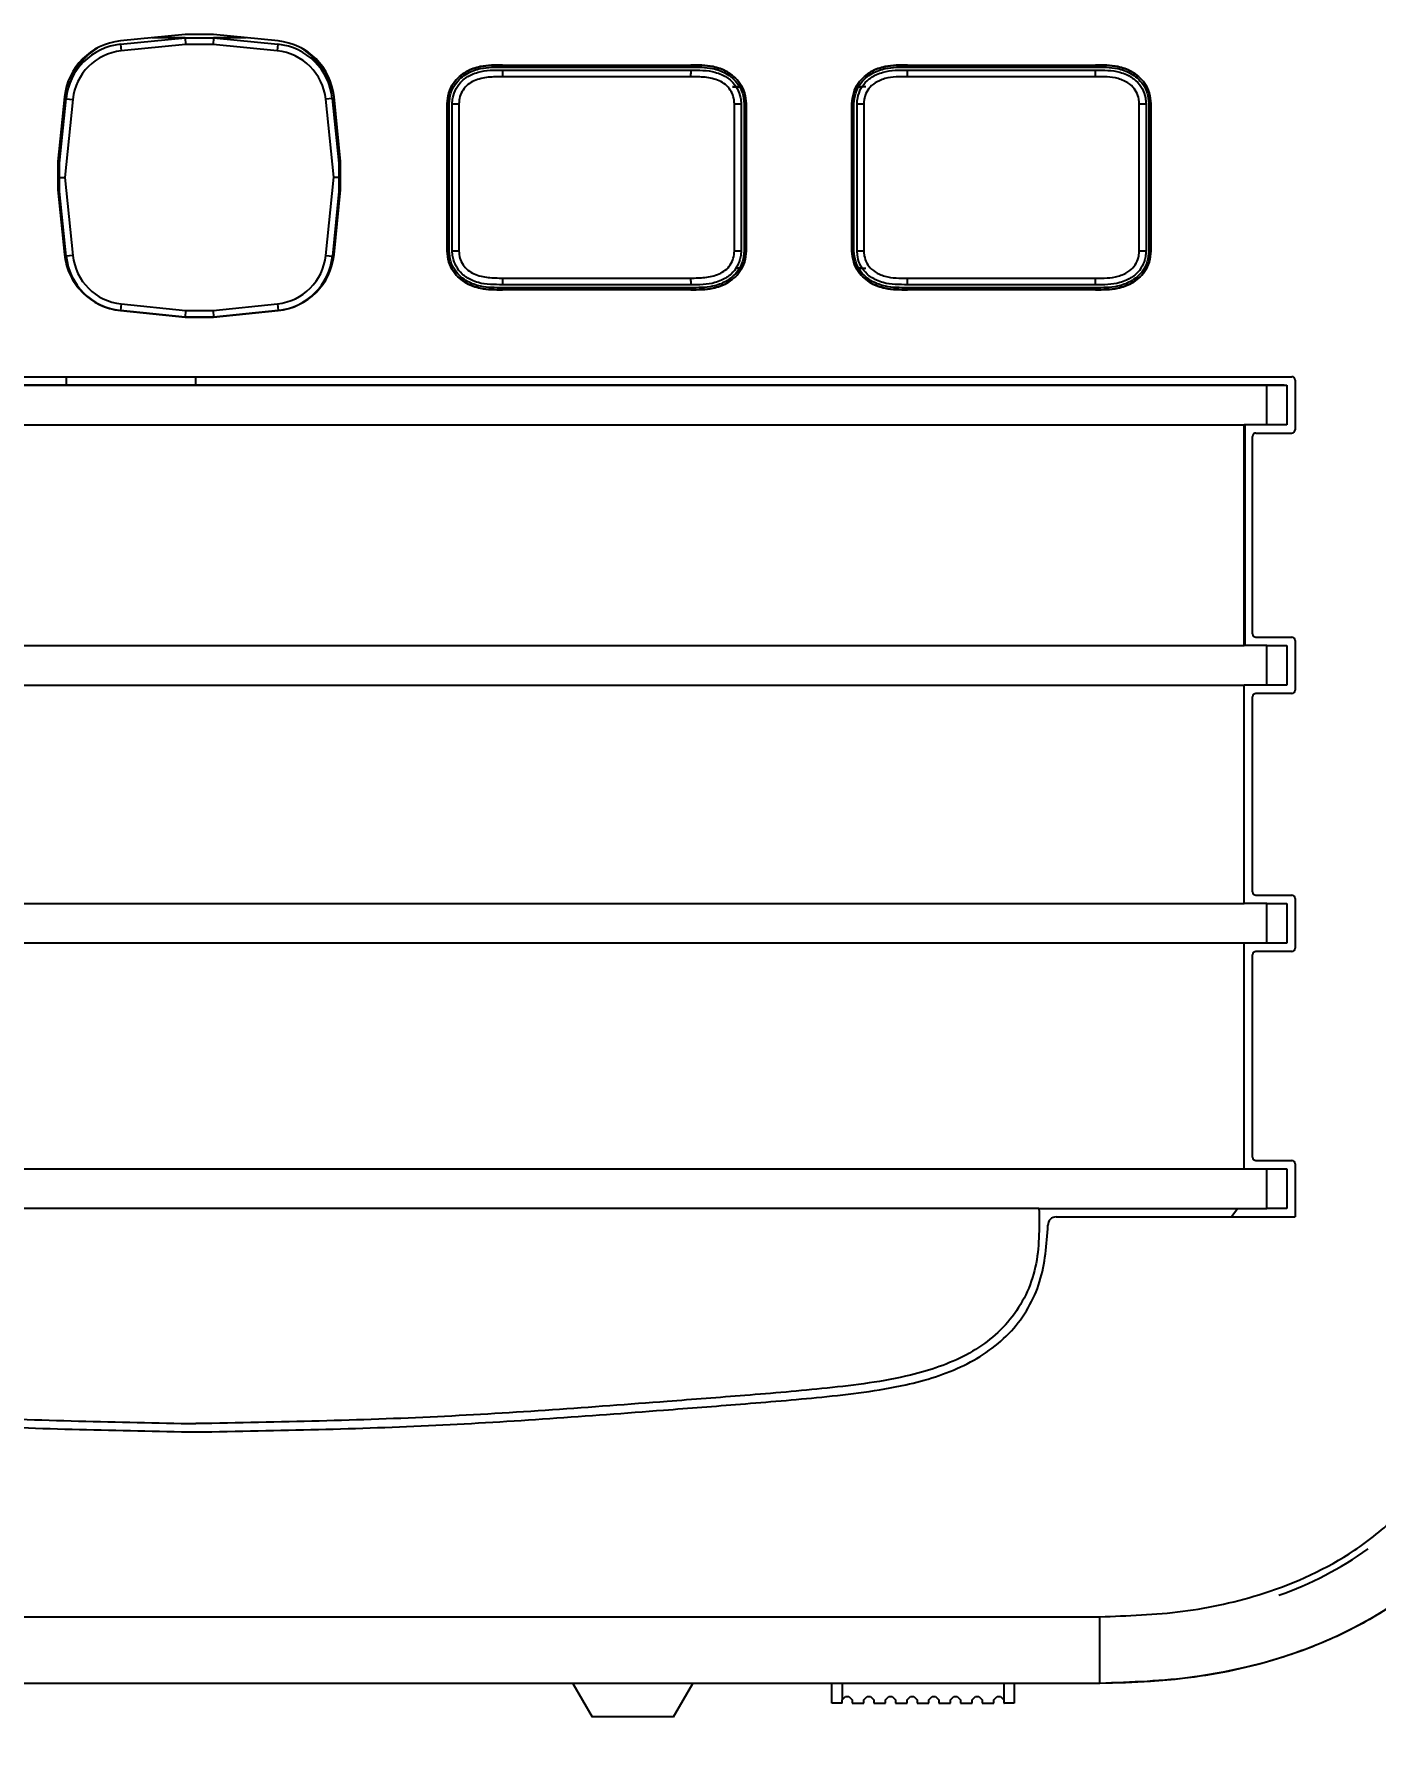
# Model space of a CAD drawing. Header units: millimetres. Extents: x 249 to 419, y 1050 to 1275.
# Drawn here: x 338.7 to 378.9, y 1099.3 to 1150.8 of the extents above; entities that cross this region are included whole.
import ezdxf

# ---------------------------------------------------------------- set-up
doc = ezdxf.new("R2010")
doc.units = ezdxf.units.MM
doc.header["$PDSIZE"] = -1
doc.dimstyles.new('ISO-25', dxfattribs={"dimtxt": 2.5, "dimasz": 2.5, "dimexe": 1.25, "dimexo": 0.625, "dimtad": 1, "dimtxsty": 'Standard', "dimcen": 2.5, "dimadec": 0, "dimazin": 0, "dimtfac": 1, "dimtmove": 0, "dimatfit": 3, "dimfxl": 1, "dimarcsym": 0})

# ---------------------------------------------------------------- blocks, each defined once
blk = doc.blocks.new('*D6')
at = {"color": 0, "lineweight": -2}
for p, q in [((302.63, 1119.762), (302.63, 1050.39)), ((384.605, 1119.762), (384.605, 1050.39)), ((306.71, 1052.39), (380.525, 1052.39))]:
    blk.add_line(p, q, dxfattribs=at)
at = {"color": 0}
for points in [[(306.71, 1053.07), (306.71, 1051.71), (302.63, 1052.39)], [(380.525, 1051.71), (380.525, 1053.07), (384.605, 1052.39)]]:
    blk.add_solid(points, dxfattribs=at)
at = {"layer": 'Defpoints', "color": 0}
for p in [(302.63, 1119.762), (384.605, 1119.762), (384.605, 1052.39)]:
    blk.add_point(p, dxfattribs=at)
at = {"color": 0, "insert": (343.618, 1055.956), "char_height": 3.5, "attachment_point": 5}
blk.add_mtext('81,97', dxfattribs=at)

msp = doc.modelspace()

# ---------------------------------------------------------------- linework, layer by layer
at = {"color": 7, "linetype": 'Continuous'}
for p, q in [((343.19, 1150.806), (341.251, 1150.608)), ((344.045, 1150.806), (343.19, 1150.806)), ((345.983, 1150.608), (344.045, 1150.806)), ((339.578, 1148.934), (339.38, 1146.996)), ((347.856, 1146.996), (347.657, 1148.934)), ((339.38, 1146.996), (339.379, 1146.141)), ((347.855, 1146.141), (347.856, 1146.996)), ((339.379, 1146.141), (339.578, 1144.202)), ((347.657, 1144.202), (347.855, 1146.141)), ((341.251, 1142.528), (343.19, 1142.331)), ((344.045, 1142.33), (345.984, 1142.528)), ((343.19, 1142.331), (344.045, 1142.33)), ((376.147, 1140.293), (311.088, 1140.293)), ((370.618, 1101.366), (316.618, 1101.366))]:
    msp.add_line(p, q, dxfattribs=at)
at = {"color": 7, "linetype": 'Continuous', "lineweight": 25}
for p, q in [((343.19, 1150.806), (341.251, 1150.608)), ((341.254, 1150.507), (343.19, 1150.706)), ((343.19, 1150.706), (342.209, 1150.706)), ((344.045, 1150.806), (343.19, 1150.806)), ((343.19, 1150.706), (343.2, 1150.506)), ((343.19, 1150.706), (344.04, 1150.706)), ((344.04, 1150.706), (344.03, 1150.506)), ((344.04, 1150.706), (345.976, 1150.51)), ((345.023, 1150.706), (344.04, 1150.706)), ((345.983, 1150.608), (344.045, 1150.806)), ((341.254, 1150.507), (341.274, 1150.308)), ((343.2, 1150.506), (341.274, 1150.308)), ((344.03, 1150.506), (343.2, 1150.506)), ((345.956, 1150.311), (344.03, 1150.506)), ((345.976, 1150.51), (345.956, 1150.311)), ((352.712, 1149.885), (358.351, 1149.885)), ((352.712, 1149.735), (358.351, 1149.735)), ((352.713, 1149.825), (358.351, 1149.825)), ((364.849, 1149.885), (370.488, 1149.885)), ((364.849, 1149.825), (370.487, 1149.825)), ((364.852, 1149.735), (370.491, 1149.735)), ((358.35, 1149.535), (352.713, 1149.535)), ((359.6, 1149.235), (359.81, 1149.235)), ((359.81, 1149.235), (359.6, 1149.235)), ((363.39, 1149.235), (363.5, 1149.235)), ((363.6, 1149.235), (363.39, 1149.235)), ((370.49, 1149.535), (364.853, 1149.535)), ((339.578, 1148.934), (339.38, 1146.996)), ((339.43, 1146.941), (339.626, 1148.877)), ((339.825, 1148.856), (339.587, 1146.513)), ((339.626, 1148.877), (339.825, 1148.856)), ((347.606, 1148.882), (347.407, 1148.861)), ((347.648, 1146.524), (347.407, 1148.861)), ((347.606, 1148.882), (347.805, 1146.946)), ((347.856, 1146.996), (347.657, 1148.934)), ((351.05, 1144.31), (351.05, 1148.725)), ((351.11, 1144.311), (351.11, 1148.724)), ((351.2, 1144.312), (351.2, 1148.724)), ((351.4, 1148.722), (351.4, 1144.314)), ((359.663, 1144.314), (359.663, 1148.722)), ((359.863, 1148.724), (359.863, 1144.312)), ((359.953, 1148.724), (359.953, 1144.311)), ((360.013, 1148.725), (360.013, 1144.31)), ((363.187, 1144.31), (363.187, 1148.725)), ((363.247, 1144.311), (363.247, 1148.724)), ((363.34, 1144.312), (363.34, 1148.724)), ((363.54, 1148.722), (363.54, 1144.314)), ((371.803, 1144.314), (371.803, 1148.722)), ((372.003, 1148.724), (372.003, 1144.312)), ((372.089, 1148.724), (372.089, 1144.311)), ((372.149, 1148.725), (372.149, 1144.31)), ((339.38, 1146.996), (339.379, 1146.141)), ((339.43, 1146.513), (339.43, 1146.941)), ((347.805, 1146.946), (347.805, 1146.524)), ((347.855, 1146.141), (347.856, 1146.996)), ((339.379, 1146.141), (339.578, 1144.202)), ((339.43, 1146.513), (339.587, 1146.513)), ((339.43, 1146.09), (339.43, 1146.513)), ((339.629, 1144.155), (339.43, 1146.09)), ((339.587, 1146.513), (339.828, 1144.175)), ((347.41, 1144.18), (347.648, 1146.524)), ((347.805, 1146.096), (347.609, 1144.16)), ((347.648, 1146.524), (347.805, 1146.524)), ((347.657, 1144.202), (347.855, 1146.141)), ((347.805, 1146.524), (347.805, 1146.096)), ((339.626, 1144.182), (339.626, 1143.929)), ((339.828, 1144.175), (339.629, 1144.155)), ((347.41, 1144.18), (347.609, 1144.16)), ((347.606, 1143.919), (347.606, 1144.134)), ((352.713, 1143.5), (358.35, 1143.5)), ((359.81, 1143.8), (359.703, 1143.8)), ((363.5, 1143.8), (363.39, 1143.8)), ((363.39, 1143.8), (363.6, 1143.8)), ((364.853, 1143.5), (370.49, 1143.5)), ((358.351, 1143.3), (352.712, 1143.3)), ((358.351, 1143.15), (352.712, 1143.15)), ((358.351, 1143.21), (352.713, 1143.21)), ((370.487, 1143.21), (364.849, 1143.21)), ((370.488, 1143.15), (364.849, 1143.15)), ((370.491, 1143.3), (364.852, 1143.3)), ((341.279, 1142.726), (341.259, 1142.527)), ((343.195, 1142.33), (341.259, 1142.527)), ((341.279, 1142.726), (343.205, 1142.53)), ((343.205, 1142.53), (343.195, 1142.33)), ((343.205, 1142.53), (344.035, 1142.53)), ((344.035, 1142.53), (345.961, 1142.728)), ((344.035, 1142.53), (344.045, 1142.33)), ((345.981, 1142.529), (344.045, 1142.33)), ((344.045, 1142.33), (345.984, 1142.528)), ((345.961, 1142.728), (345.981, 1142.529)), ((342.768, 1142.374), (343.19, 1142.331)), ((343.19, 1142.331), (343.192, 1142.331)), ((344.045, 1142.33), (343.195, 1142.33)), ((343.616, 1142.33), (344.045, 1142.33)), ((344.045, 1142.33), (344.048, 1142.33)), ((310.858, 1140.543), (376.377, 1140.543)), ((339.626, 1140.543), (339.626, 1140.293)), ((343.512, 1140.293), (343.512, 1140.543)), ((376.477, 1140.443), (376.477, 1138.954)), ((311.608, 1140.293), (375.627, 1140.293)), ((375.627, 1139.104), (375.627, 1140.293)), ((375.627, 1140.293), (376.227, 1140.293)), ((376.227, 1140.293), (376.227, 1139.104)), ((312.284, 1139.104), (374.951, 1139.104)), ((374.951, 1132.482), (374.951, 1139.104)), ((375.627, 1139.104), (374.951, 1139.104)), ((374.964, 1139.104), (374.964, 1132.482)), ((376.227, 1139.104), (375.627, 1139.104)), ((375.201, 1132.832), (375.201, 1138.754)), ((375.301, 1138.854), (376.377, 1138.854)), ((375.301, 1132.732), (376.377, 1132.732)), ((312.284, 1132.482), (374.951, 1132.482)), ((375.627, 1132.482), (374.951, 1132.482)), ((375.627, 1131.293), (375.627, 1132.482)), ((375.627, 1132.482), (376.227, 1132.482)), ((376.227, 1132.482), (376.227, 1131.293)), ((376.477, 1132.632), (376.477, 1131.143)), ((312.284, 1131.293), (374.951, 1131.293)), ((374.951, 1124.749), (374.951, 1131.293)), ((375.627, 1131.293), (374.951, 1131.293)), ((376.227, 1131.293), (375.627, 1131.293)), ((375.201, 1125.099), (375.201, 1130.943)), ((376.377, 1131.043), (375.301, 1131.043)), ((375.301, 1124.999), (376.377, 1124.999)), ((312.284, 1124.749), (374.951, 1124.749)), ((375.627, 1124.749), (374.951, 1124.749)), ((375.627, 1123.559), (375.627, 1124.749)), ((375.627, 1124.749), (376.227, 1124.749)), ((376.227, 1124.749), (376.227, 1123.559)), ((376.477, 1124.899), (376.477, 1123.409)), ((374.951, 1123.559), (312.284, 1123.559)), ((374.951, 1116.793), (374.951, 1123.559)), ((375.627, 1123.559), (374.951, 1123.559)), ((376.227, 1123.559), (375.627, 1123.559)), ((375.201, 1117.143), (375.201, 1123.209)), ((376.377, 1123.309), (375.301, 1123.309)), ((312.284, 1116.793), (374.951, 1116.793)), ((374.951, 1116.793), (375.627, 1116.793)), ((375.301, 1117.043), (376.377, 1117.043)), ((375.627, 1115.604), (375.627, 1116.793)), ((375.627, 1116.793), (376.227, 1116.793)), ((376.227, 1116.793), (376.227, 1115.604)), ((376.477, 1116.943), (376.477, 1115.354)), ((368.794, 1115.604), (318.441, 1115.604)), ((368.794, 1115.604), (375.627, 1115.604)), ((369.312, 1115.354), (376.477, 1115.354)), ((374.753, 1115.604), (374.566, 1115.354)), ((376.227, 1115.604), (375.627, 1115.604)), ((316.618, 1103.366), (370.618, 1103.366)), ((370.618, 1101.366), (370.618, 1103.366)), ((370.618, 1101.366), (316.618, 1101.366)), ((354.818, 1101.366), (355.395, 1100.366)), ((357.84, 1100.366), (358.418, 1101.366)), ((362.588, 1100.774), (362.588, 1101.366)), ((368.048, 1101.366), (368.048, 1100.774)), ((362.888, 1100.774), (362.588, 1100.774)), ((362.888, 1100.874), (362.988, 1100.974)), ((362.888, 1100.774), (362.888, 1100.874)), ((362.988, 1100.974), (363.088, 1100.974)), ((363.088, 1100.974), (363.188, 1100.874)), ((363.188, 1100.874), (363.188, 1100.774)), ((363.188, 1100.774), (363.538, 1100.774)), ((363.538, 1100.874), (363.638, 1100.974)), ((363.538, 1100.774), (363.538, 1100.874)), ((363.638, 1100.974), (363.738, 1100.974)), ((363.738, 1100.974), (363.838, 1100.874)), ((363.838, 1100.874), (363.838, 1100.774)), ((363.838, 1100.774), (364.188, 1100.774)), ((364.188, 1100.874), (364.288, 1100.974)), ((364.188, 1100.774), (364.188, 1100.874)), ((364.288, 1100.974), (364.388, 1100.974)), ((364.388, 1100.974), (364.488, 1100.874)), ((364.488, 1100.874), (364.488, 1100.774)), ((364.488, 1100.774), (364.838, 1100.774)), ((364.838, 1100.874), (364.938, 1100.974)), ((364.838, 1100.774), (364.838, 1100.874)), ((364.938, 1100.974), (365.038, 1100.974)), ((365.038, 1100.974), (365.138, 1100.874)), ((365.138, 1100.874), (365.138, 1100.774)), ((365.138, 1100.774), (365.488, 1100.774)), ((365.488, 1100.874), (365.588, 1100.974)), ((365.488, 1100.774), (365.488, 1100.874)), ((365.588, 1100.974), (365.688, 1100.974)), ((365.688, 1100.974), (365.788, 1100.874)), ((365.788, 1100.874), (365.788, 1100.774)), ((365.788, 1100.774), (366.138, 1100.774)), ((366.138, 1100.874), (366.238, 1100.974)), ((366.138, 1100.774), (366.138, 1100.874)), ((366.238, 1100.974), (366.338, 1100.974)), ((366.338, 1100.974), (366.438, 1100.874)), ((366.438, 1100.874), (366.438, 1100.774)), ((366.438, 1100.774), (366.788, 1100.774)), ((366.788, 1100.874), (366.888, 1100.974)), ((366.788, 1100.774), (366.788, 1100.874)), ((366.888, 1100.974), (366.988, 1100.974)), ((366.988, 1100.974), (367.088, 1100.874)), ((367.088, 1100.874), (367.088, 1100.774)), ((367.088, 1100.774), (367.438, 1100.774)), ((367.438, 1100.874), (367.538, 1100.974)), ((367.438, 1100.774), (367.438, 1100.874)), ((367.538, 1100.974), (367.638, 1100.974)), ((367.638, 1100.974), (367.738, 1100.874)), ((367.738, 1100.874), (367.738, 1100.774)), ((367.738, 1100.774), (367.748, 1100.774)), ((368.048, 1100.774), (367.748, 1100.774)), ((357.84, 1100.366), (355.395, 1100.366))]:
    msp.add_line(p, q, dxfattribs=at)
at = {"color": 8, "linetype": 'Continuous', "lineweight": 25}
for p, q in [((362.888, 1101.366), (362.888, 1100.874)), ((367.748, 1100.774), (367.748, 1101.366))]:
    msp.add_line(p, q, dxfattribs=at)
at = {"color": 7, "linetype": 'Continuous', "flags": 128}
msp.add_lwpolyline([(379.21, 1103.594), (378.732, 1103.303), (378.239, 1103.032), (377.73, 1102.782), (377.206, 1102.553), (376.677, 1102.348), (376.134, 1102.162), (375.578, 1101.996), (375.009, 1101.85), (374.316, 1101.702), (373.606, 1101.58), (372.881, 1101.486), (372.14, 1101.419), (371.386, 1101.379), (370.618, 1101.366)], dxfattribs=at)
at = {"color": 7, "linetype": 'Continuous'}
for centre, radius, start, end in [((341.442, 1148.744), 1.874, 95.8376, 174.1737), ((341.441, 1148.693), 1.624, 95.8728, 174.2089), ((345.793, 1148.744), 1.874, 5.8376, 84.1737), ((341.442, 1144.393), 1.874, 185.8376, 264.1737), ((345.793, 1144.392), 1.874, 275.8376, 354.1737), ((372.472, 1114.066), 10.651, 289.2631, 305.5213)]:
    msp.add_arc(centre, radius, start, end, dxfattribs=at)
at = {"color": 7, "linetype": 'Continuous', "lineweight": 25}
for centre, radius, start, end in [((341.442, 1148.744), 1.874, 95.8376, 174.1737), ((341.441, 1148.693), 1.824, 95.8728, 174.2089), ((341.626, 1148.706), 2, 122.5251, 166.3226), ((341.441, 1148.693), 1.624, 95.8728, 174.2089), ((345.792, 1148.695), 1.624, 5.8728, 84.2089), ((345.792, 1148.695), 1.824, 5.8728, 84.2089), ((345.793, 1148.744), 1.874, 5.8376, 84.1737), ((345.606, 1148.706), 2, 14.5426, 57.9528), ((341.442, 1144.393), 1.874, 185.8376, 258.5169), ((341.443, 1144.341), 1.824, 185.8728, 264.2089), ((341.443, 1144.341), 1.624, 185.8728, 264.2089), ((345.794, 1144.344), 1.624, 275.8728, 354.2089), ((345.794, 1144.344), 1.824, 275.8728, 354.2089), ((345.793, 1144.392), 1.874, 275.8376, 354.1737), ((376.377, 1140.443), 0.1, 0, 90), ((376.377, 1138.954), 0.1, 270, 0), ((375.301, 1138.754), 0.1, 90, 180), ((375.301, 1132.832), 0.1, 180, 270), ((376.377, 1132.632), 0.1, 0, 90), ((376.377, 1131.143), 0.1, 270, 0), ((375.301, 1130.943), 0.1, 90, 180), ((375.301, 1125.099), 0.1, 180, 270), ((376.377, 1124.899), 0.1, 0, 90), ((375.301, 1123.209), 0.1, 90, 180), ((376.377, 1123.409), 0.1, 270, 0), ((375.301, 1117.143), 0.1, 180, 270), ((376.377, 1116.943), 0.1, 0, 90), ((369.312, 1115.104), 0.25, 90, 180.9522)]:
    msp.add_arc(centre, radius, start, end, dxfattribs=at)
for points, knots in [([(351.05, 1148.725), (351.061, 1148.837), (351.083, 1149.051), (351.218, 1149.336), (351.41, 1149.545), (351.677, 1149.731), (352.114, 1149.885), (352.487, 1149.885), (352.712, 1149.885)], [0, 0, 0, 0, 0.146461, 0.280963, 0.404358, 0.514804, 0.706535, 1, 1, 1, 1]), ([(352.712, 1149.885), (352.487, 1149.885), (352.114, 1149.885), (351.677, 1149.731), (351.41, 1149.545), (351.218, 1149.336), (351.083, 1149.051), (351.061, 1148.837), (351.05, 1148.725)], [0, 0, 0, 0, 0.293465, 0.485196, 0.595642, 0.719037, 0.853539, 1, 1, 1, 1]), ([(351.11, 1148.724), (351.121, 1148.831), (351.141, 1149.033), (351.269, 1149.303), (351.451, 1149.5), (351.705, 1149.678), (352.129, 1149.826), (352.491, 1149.825), (352.713, 1149.825)], [0, 0, 0, 0, 0.145028, 0.277042, 0.398625, 0.508127, 0.699086, 1, 1, 1, 1]), ([(351.2, 1148.724), (351.2, 1148.724), (351.202, 1148.784), (351.218, 1148.942), (351.304, 1149.189), (351.496, 1149.44), (351.744, 1149.588), (352.145, 1149.74), (352.465, 1149.737), (352.712, 1149.735)], [0, 0, 0, 0, 0.000029, 0.088131, 0.230193, 0.376964, 0.54082, 0.644339, 1, 1, 1, 1]), ([(352.712, 1149.735), (352.712, 1149.733), (352.712, 1149.728), (352.712, 1149.694), (352.712, 1149.643), (352.713, 1149.595), (352.713, 1149.558), (352.713, 1149.544), (352.713, 1149.535)], [0, 0, 0, 0, 0.214645, 0.42929, 0.643937, 0.858587, 0.914684, 1, 1, 1, 1]), ([(358.351, 1149.735), (358.351, 1149.733), (358.351, 1149.728), (358.351, 1149.694), (358.351, 1149.643), (358.35, 1149.595), (358.35, 1149.558), (358.35, 1149.544), (358.35, 1149.535)], [0, 0, 0, 0, 0.214645, 0.42929, 0.643937, 0.858587, 0.914684, 1, 1, 1, 1]), ([(358.351, 1149.885), (358.577, 1149.885), (358.949, 1149.885), (359.386, 1149.731), (359.653, 1149.545), (359.845, 1149.336), (359.981, 1149.051), (360.002, 1148.837), (360.013, 1148.725)], [0, 0, 0, 0, 0.293465, 0.485196, 0.595642, 0.719037, 0.853539, 1, 1, 1, 1]), ([(360.013, 1148.725), (360.002, 1148.837), (359.981, 1149.051), (359.845, 1149.336), (359.653, 1149.545), (359.386, 1149.731), (358.949, 1149.885), (358.577, 1149.885), (358.351, 1149.885)], [0, 0, 0, 0, 0.146461, 0.280963, 0.404358, 0.514804, 0.706535, 1, 1, 1, 1]), ([(358.351, 1149.825), (358.572, 1149.825), (358.934, 1149.826), (359.358, 1149.678), (359.612, 1149.5), (359.794, 1149.303), (359.922, 1149.033), (359.942, 1148.831), (359.953, 1148.724)], [0, 0, 0, 0, 0.300914, 0.491873, 0.601375, 0.722958, 0.854972, 1, 1, 1, 1]), ([(358.351, 1149.735), (358.351, 1149.735), (358.595, 1149.732), (358.919, 1149.74), (359.319, 1149.588), (359.567, 1149.44), (359.758, 1149.189), (359.848, 1148.942), (359.859, 1148.784), (359.863, 1148.724)], [0, 0, 0, 0, 0.000029, 0.355661, 0.45918, 0.623036, 0.769807, 0.911869, 1, 1, 1, 1]), ([(363.187, 1148.725), (363.198, 1148.837), (363.219, 1149.051), (363.355, 1149.336), (363.546, 1149.545), (363.814, 1149.731), (364.251, 1149.885), (364.623, 1149.885), (364.849, 1149.885)], [0, 0, 0, 0, 0.146461, 0.280963, 0.404358, 0.514804, 0.706535, 1, 1, 1, 1]), ([(364.849, 1149.885), (364.623, 1149.885), (364.251, 1149.885), (363.814, 1149.731), (363.546, 1149.545), (363.355, 1149.336), (363.219, 1149.051), (363.198, 1148.837), (363.187, 1148.725)], [0, 0, 0, 0, 0.293465, 0.485196, 0.595642, 0.719037, 0.853539, 1, 1, 1, 1]), ([(363.247, 1148.724), (363.258, 1148.831), (363.278, 1149.033), (363.406, 1149.303), (363.587, 1149.5), (363.842, 1149.678), (364.265, 1149.826), (364.628, 1149.825), (364.849, 1149.825)], [0, 0, 0, 0, 0.145028, 0.277042, 0.398625, 0.508127, 0.699086, 1, 1, 1, 1]), ([(363.34, 1148.724), (363.34, 1148.724), (363.342, 1148.784), (363.358, 1148.942), (363.444, 1149.189), (363.636, 1149.44), (363.884, 1149.588), (364.285, 1149.74), (364.605, 1149.737), (364.852, 1149.735)], [0, 0, 0, 0, 0.000029, 0.088131, 0.230193, 0.376964, 0.54082, 0.644339, 1, 1, 1, 1]), ([(364.853, 1149.535), (364.853, 1149.544), (364.853, 1149.558), (364.853, 1149.595), (364.852, 1149.643), (364.852, 1149.694), (364.852, 1149.728), (364.852, 1149.733), (364.852, 1149.735)], [0, 0, 0, 0, 0.085316, 0.141413, 0.356063, 0.57071, 0.785355, 1, 1, 1, 1]), ([(370.487, 1149.825), (370.709, 1149.825), (371.071, 1149.826), (371.494, 1149.678), (371.749, 1149.5), (371.931, 1149.303), (372.059, 1149.033), (372.079, 1148.831), (372.089, 1148.724)], [0, 0, 0, 0, 0.300914, 0.491873, 0.601375, 0.722958, 0.854972, 1, 1, 1, 1]), ([(370.488, 1149.885), (370.713, 1149.885), (371.086, 1149.885), (371.522, 1149.731), (371.79, 1149.545), (371.982, 1149.336), (372.117, 1149.051), (372.138, 1148.837), (372.149, 1148.725)], [0, 0, 0, 0, 0.293465, 0.485196, 0.595642, 0.719037, 0.853539, 1, 1, 1, 1]), ([(372.149, 1148.725), (372.138, 1148.837), (372.117, 1149.051), (371.982, 1149.336), (371.79, 1149.545), (371.522, 1149.731), (371.086, 1149.885), (370.713, 1149.885), (370.488, 1149.885)], [0, 0, 0, 0, 0.146461, 0.280963, 0.404358, 0.514804, 0.706535, 1, 1, 1, 1]), ([(370.49, 1149.535), (370.49, 1149.544), (370.49, 1149.558), (370.49, 1149.595), (370.491, 1149.643), (370.491, 1149.694), (370.491, 1149.728), (370.491, 1149.733), (370.491, 1149.735)], [0, 0, 0, 0, 0.085316, 0.141413, 0.356063, 0.57071, 0.785355, 1, 1, 1, 1]), ([(370.491, 1149.735), (370.491, 1149.735), (370.735, 1149.732), (371.059, 1149.74), (371.459, 1149.588), (371.707, 1149.44), (371.898, 1149.189), (371.988, 1148.942), (371.999, 1148.784), (372.003, 1148.724)], [0, 0, 0, 0, 0.000029, 0.355661, 0.45918, 0.623036, 0.769807, 0.911869, 1, 1, 1, 1]), ([(352.713, 1149.535), (352.568, 1149.534), (352.279, 1149.534), (351.918, 1149.455), (351.664, 1149.308), (351.515, 1149.143), (351.422, 1148.941), (351.408, 1148.795), (351.4, 1148.722)], [0, 0, 0, 0, 0.249148, 0.498442, 0.623769, 0.749038, 0.874475, 1, 1, 1, 1]), ([(359.663, 1148.722), (359.656, 1148.796), (359.642, 1148.942), (359.547, 1149.144), (359.399, 1149.308), (359.145, 1149.455), (358.784, 1149.534), (358.495, 1149.534), (358.35, 1149.535)], [0, 0, 0, 0, 0.127561, 0.251458, 0.376644, 0.501887, 0.751014, 1, 1, 1, 1]), ([(364.853, 1149.535), (364.623, 1149.539), (364.332, 1149.544), (363.977, 1149.409), (363.775, 1149.291), (363.623, 1149.09), (363.553, 1148.895), (363.544, 1148.77), (363.54, 1148.722)], [0, 0, 0, 0, 0.389545, 0.491488, 0.65025, 0.783982, 0.917152, 1, 1, 1, 1]), ([(371.803, 1148.722), (371.799, 1148.77), (371.791, 1148.895), (371.72, 1149.09), (371.568, 1149.291), (371.366, 1149.409), (371.011, 1149.544), (370.721, 1149.539), (370.49, 1149.535)], [0, 0, 0, 0, 0.082848, 0.216018, 0.34975, 0.508512, 0.610455, 1, 1, 1, 1]), ([(351.2, 1148.724), (351.203, 1148.724), (351.207, 1148.724), (351.242, 1148.723), (351.292, 1148.723), (351.342, 1148.722), (351.379, 1148.722), (351.394, 1148.722), (351.4, 1148.722)], [0, 0, 0, 0, 0.214636, 0.429271, 0.643911, 0.858559, 0.936887, 1, 1, 1, 1]), ([(359.663, 1148.722), (359.669, 1148.722), (359.684, 1148.722), (359.721, 1148.722), (359.771, 1148.723), (359.822, 1148.723), (359.856, 1148.724), (359.861, 1148.724), (359.863, 1148.724)], [0, 0, 0, 0, 0.063113, 0.141441, 0.356089, 0.570729, 0.785364, 1, 1, 1, 1]), ([(363.34, 1148.724), (363.343, 1148.724), (363.347, 1148.724), (363.382, 1148.723), (363.432, 1148.723), (363.482, 1148.722), (363.519, 1148.722), (363.534, 1148.722), (363.54, 1148.722)], [0, 0, 0, 0, 0.214636, 0.429271, 0.643911, 0.858559, 0.936887, 1, 1, 1, 1]), ([(371.803, 1148.722), (371.809, 1148.722), (371.824, 1148.722), (371.861, 1148.722), (371.911, 1148.723), (371.962, 1148.723), (371.996, 1148.724), (372.001, 1148.724), (372.003, 1148.724)], [0, 0, 0, 0, 0.063113, 0.141441, 0.356089, 0.570729, 0.785364, 1, 1, 1, 1]), ([(352.712, 1143.15), (352.487, 1143.15), (352.114, 1143.15), (351.677, 1143.304), (351.41, 1143.491), (351.218, 1143.7), (351.083, 1143.984), (351.061, 1144.198), (351.05, 1144.31)], [0, 0, 0, 0, 0.2934646, 0.4851959, 0.5956416, 0.7190367, 0.8535393, 1, 1, 1, 1]), ([(351.05, 1144.31), (351.061, 1144.198), (351.083, 1143.984), (351.218, 1143.7), (351.41, 1143.491), (351.677, 1143.304), (352.114, 1143.15), (352.487, 1143.15), (352.712, 1143.15)], [0, 0, 0, 0, 0.146461, 0.280963, 0.404358, 0.514804, 0.706535, 1, 1, 1, 1]), ([(352.713, 1143.21), (352.491, 1143.21), (352.129, 1143.209), (351.705, 1143.358), (351.451, 1143.535), (351.269, 1143.733), (351.141, 1144.002), (351.121, 1144.205), (351.11, 1144.311)], [0, 0, 0, 0, 0.300914, 0.491873, 0.601375, 0.722958, 0.854972, 1, 1, 1, 1]), ([(351.2, 1144.312), (351.203, 1144.312), (351.207, 1144.312), (351.242, 1144.312), (351.292, 1144.312), (351.342, 1144.313), (351.379, 1144.313), (351.394, 1144.313), (351.4, 1144.314)], [0, 0, 0, 0, 0.214636, 0.429271, 0.643911, 0.858559, 0.936887, 1, 1, 1, 1]), ([(352.712, 1143.3), (352.712, 1143.3), (352.468, 1143.303), (352.145, 1143.295), (351.744, 1143.447), (351.496, 1143.595), (351.305, 1143.847), (351.216, 1144.094), (351.205, 1144.251), (351.2, 1144.312)], [0, 0, 0, 0, 0.000029, 0.355661, 0.45918, 0.623036, 0.769807, 0.911869, 1, 1, 1, 1]), ([(351.4, 1144.314), (351.408, 1144.241), (351.422, 1144.095), (351.515, 1143.892), (351.664, 1143.728), (351.918, 1143.58), (352.279, 1143.502), (352.568, 1143.501), (352.713, 1143.5)], [0, 0, 0, 0, 0.125439, 0.250902, 0.376181, 0.501518, 0.750832, 1, 1, 1, 1]), ([(358.35, 1143.5), (358.493, 1143.501), (358.782, 1143.502), (359.141, 1143.579), (359.397, 1143.725), (359.547, 1143.89), (359.641, 1144.093), (359.656, 1144.24), (359.663, 1144.314)], [0, 0, 0, 0, 0.246653, 0.49594, 0.621766, 0.747522, 0.873319, 1, 1, 1, 1]), ([(359.863, 1144.312), (359.863, 1144.312), (359.862, 1144.251), (359.845, 1144.094), (359.759, 1143.847), (359.567, 1143.595), (359.319, 1143.447), (358.918, 1143.295), (358.599, 1143.298), (358.351, 1143.3)], [0, 0, 0, 0, 0.000029, 0.088131, 0.230193, 0.376964, 0.54082, 0.644339, 1, 1, 1, 1]), ([(359.953, 1144.311), (359.942, 1144.205), (359.922, 1144.002), (359.794, 1143.733), (359.612, 1143.535), (359.358, 1143.358), (358.934, 1143.209), (358.572, 1143.21), (358.351, 1143.21)], [0, 0, 0, 0, 0.145028, 0.277042, 0.398625, 0.508127, 0.699086, 1, 1, 1, 1]), ([(360.013, 1144.31), (360.002, 1144.198), (359.981, 1143.984), (359.845, 1143.7), (359.653, 1143.491), (359.386, 1143.304), (358.949, 1143.15), (358.577, 1143.15), (358.351, 1143.15)], [0, 0, 0, 0, 0.146461, 0.280963, 0.404358, 0.514804, 0.706535, 1, 1, 1, 1]), ([(358.351, 1143.15), (358.577, 1143.15), (358.949, 1143.15), (359.386, 1143.304), (359.653, 1143.491), (359.845, 1143.7), (359.981, 1143.984), (360.002, 1144.198), (360.013, 1144.31)], [0, 0, 0, 0, 0.293465, 0.485196, 0.595642, 0.719037, 0.853539, 1, 1, 1, 1]), ([(359.663, 1144.314), (359.669, 1144.313), (359.684, 1144.313), (359.721, 1144.313), (359.771, 1144.312), (359.822, 1144.312), (359.856, 1144.312), (359.861, 1144.312), (359.863, 1144.312)], [0, 0, 0, 0, 0.063113, 0.141441, 0.356089, 0.570729, 0.785364, 1, 1, 1, 1]), ([(364.849, 1143.15), (364.623, 1143.15), (364.251, 1143.15), (363.814, 1143.304), (363.546, 1143.491), (363.355, 1143.7), (363.219, 1143.984), (363.198, 1144.198), (363.187, 1144.31)], [0, 0, 0, 0, 0.293465, 0.485196, 0.595642, 0.719037, 0.853539, 1, 1, 1, 1]), ([(363.187, 1144.31), (363.198, 1144.198), (363.219, 1143.984), (363.355, 1143.7), (363.546, 1143.491), (363.814, 1143.304), (364.251, 1143.15), (364.623, 1143.15), (364.849, 1143.15)], [0, 0, 0, 0, 0.146461, 0.280963, 0.404358, 0.514804, 0.706535, 1, 1, 1, 1]), ([(364.849, 1143.21), (364.628, 1143.21), (364.265, 1143.209), (363.842, 1143.358), (363.587, 1143.535), (363.406, 1143.733), (363.278, 1144.002), (363.258, 1144.205), (363.247, 1144.311)], [0, 0, 0, 0, 0.300914, 0.491873, 0.601375, 0.722958, 0.854972, 1, 1, 1, 1]), ([(363.34, 1144.312), (363.343, 1144.312), (363.347, 1144.312), (363.382, 1144.312), (363.432, 1144.312), (363.482, 1144.313), (363.519, 1144.313), (363.534, 1144.313), (363.54, 1144.314)], [0, 0, 0, 0, 0.214636, 0.429271, 0.643911, 0.858559, 0.936887, 1, 1, 1, 1]), ([(364.852, 1143.3), (364.852, 1143.3), (364.608, 1143.303), (364.285, 1143.295), (363.884, 1143.447), (363.636, 1143.595), (363.445, 1143.847), (363.356, 1144.094), (363.345, 1144.251), (363.34, 1144.312)], [0, 0, 0, 0, 0.000029, 0.355661, 0.45918, 0.623036, 0.769807, 0.911869, 1, 1, 1, 1]), ([(363.54, 1144.314), (363.544, 1144.265), (363.553, 1144.14), (363.623, 1143.945), (363.775, 1143.744), (363.977, 1143.627), (364.332, 1143.492), (364.623, 1143.497), (364.853, 1143.5)], [0, 0, 0, 0, 0.082848, 0.216018, 0.34975, 0.508512, 0.610455, 1, 1, 1, 1]), ([(372.089, 1144.311), (372.079, 1144.205), (372.059, 1144.002), (371.931, 1143.733), (371.749, 1143.535), (371.494, 1143.358), (371.071, 1143.209), (370.709, 1143.21), (370.487, 1143.21)], [0, 0, 0, 0, 0.145028, 0.277042, 0.398625, 0.508127, 0.699086, 1, 1, 1, 1]), ([(372.149, 1144.31), (372.138, 1144.198), (372.117, 1143.984), (371.982, 1143.7), (371.79, 1143.491), (371.522, 1143.304), (371.086, 1143.15), (370.713, 1143.15), (370.488, 1143.15)], [0, 0, 0, 0, 0.146461, 0.280963, 0.404358, 0.514804, 0.706535, 1, 1, 1, 1]), ([(370.488, 1143.15), (370.713, 1143.15), (371.086, 1143.15), (371.522, 1143.304), (371.79, 1143.491), (371.982, 1143.7), (372.117, 1143.984), (372.138, 1144.198), (372.149, 1144.31)], [0, 0, 0, 0, 0.293465, 0.485196, 0.595642, 0.719037, 0.853539, 1, 1, 1, 1]), ([(370.49, 1143.5), (370.721, 1143.497), (371.011, 1143.492), (371.366, 1143.627), (371.568, 1143.744), (371.72, 1143.945), (371.791, 1144.14), (371.799, 1144.265), (371.803, 1144.314)], [0, 0, 0, 0, 0.389545, 0.491488, 0.65025, 0.783982, 0.917152, 1, 1, 1, 1]), ([(372.003, 1144.312), (372.003, 1144.312), (372.002, 1144.251), (371.985, 1144.094), (371.899, 1143.847), (371.707, 1143.595), (371.459, 1143.447), (371.058, 1143.295), (370.739, 1143.298), (370.491, 1143.3)], [0, 0, 0, 0, 0.000029, 0.088131, 0.230193, 0.376964, 0.54082, 0.644339, 1, 1, 1, 1]), ([(371.803, 1144.314), (371.809, 1144.313), (371.824, 1144.313), (371.861, 1144.313), (371.911, 1144.312), (371.962, 1144.312), (371.996, 1144.312), (372.001, 1144.312), (372.003, 1144.312)], [0, 0, 0, 0, 0.0631132, 0.1414412, 0.3560895, 0.5707289, 0.7853644, 1, 1, 1, 1]), ([(352.713, 1143.5), (352.713, 1143.492), (352.713, 1143.477), (352.713, 1143.44), (352.712, 1143.392), (352.712, 1143.342), (352.712, 1143.307), (352.712, 1143.303), (352.712, 1143.3)], [0, 0, 0, 0, 0.085316, 0.141413, 0.356063, 0.57071, 0.785355, 1, 1, 1, 1]), ([(358.35, 1143.5), (358.35, 1143.492), (358.35, 1143.477), (358.35, 1143.44), (358.351, 1143.392), (358.351, 1143.342), (358.351, 1143.307), (358.351, 1143.303), (358.351, 1143.3)], [0, 0, 0, 0, 0.0853161, 0.1414133, 0.3560631, 0.5707097, 0.7853548, 1, 1, 1, 1]), ([(364.852, 1143.3), (364.852, 1143.303), (364.852, 1143.307), (364.852, 1143.342), (364.852, 1143.392), (364.853, 1143.44), (364.853, 1143.477), (364.853, 1143.492), (364.853, 1143.5)], [0, 0, 0, 0, 0.214645, 0.42929, 0.643937, 0.858587, 0.914684, 1, 1, 1, 1]), ([(370.491, 1143.3), (370.491, 1143.303), (370.491, 1143.307), (370.491, 1143.342), (370.491, 1143.392), (370.49, 1143.44), (370.49, 1143.477), (370.49, 1143.492), (370.49, 1143.5)], [0, 0, 0, 0, 0.214645, 0.42929, 0.643937, 0.858587, 0.914684, 1, 1, 1, 1]), ([(318.441, 1115.604), (318.432, 1115.013), (318.415, 1113.833), (319.192, 1112.203), (320.605, 1111.115), (322.522, 1110.485), (324.773, 1110.206), (327.212, 1110), (331.106, 1109.704), (336.52, 1109.295), (341.169, 1109.201), (343.517, 1109.154)], [0, 0, 0, 0, 0.062223, 0.124077, 0.183406, 0.246488, 0.336176, 0.423655, 0.506437, 0.750719, 1, 1, 1, 1]), ([(368.794, 1115.604), (368.803, 1115.013), (368.82, 1113.833), (368.043, 1112.203), (366.63, 1111.115), (364.713, 1110.485), (362.462, 1110.206), (360.023, 1110), (356.129, 1109.704), (350.715, 1109.295), (346.066, 1109.201), (343.517, 1109.154)], [0, 0, 0, 0, 0.062223, 0.124077, 0.183406, 0.246488, 0.336176, 0.423655, 0.506437, 0.750719, 1, 1, 1, 1]), ([(318.173, 1115.1), (318.212, 1114.526), (318.291, 1113.383), (319.19, 1111.832), (320.679, 1110.804), (322.657, 1110.207), (324.922, 1109.94), (327.348, 1109.741), (331.204, 1109.444), (336.574, 1109.042), (341.187, 1108.95), (343.518, 1108.904)], [0, 0, 0, 0, 0.060706, 0.120947, 0.183565, 0.248902, 0.33934, 0.426236, 0.508383, 0.751528, 1, 1, 1, 1]), ([(343.518, 1108.904), (346.048, 1108.95), (350.661, 1109.042), (356.031, 1109.444), (359.887, 1109.741), (362.313, 1109.94), (364.578, 1110.207), (366.556, 1110.804), (368.045, 1111.832), (368.944, 1113.383), (369.023, 1114.526), (369.062, 1115.1)], [0, 0, 0, 0, 0.2484718, 0.4916174, 0.5737639, 0.6606595, 0.7510977, 0.8164354, 0.8790525, 0.9392941, 1, 1, 1, 1]), ([(370.618, 1103.366), (371.449, 1103.395), (373.111, 1103.453), (375.725, 1104.032), (377.916, 1105.027), (379.549, 1106.339), (380.617, 1107.565), (381.437, 1108.964), (382.1, 1110.673), (382.531, 1112.687), (382.58, 1114.197), (382.605, 1114.953)], [0, 0, 0, 0, 0.1313206, 0.2623859, 0.4210177, 0.5063863, 0.591727, 0.6765539, 0.7614765, 0.8806201, 1, 1, 1, 1]), ([(384.605, 1114.953), (384.605, 1114.953), (384.605, 1114.107), (384.506, 1112.396), (384.023, 1110.089), (383.241, 1108.076), (382.252, 1106.399), (380.957, 1104.897), (379.459, 1103.696), (377.829, 1102.782), (375.855, 1102.016), (373.432, 1101.467), (371.564, 1101.4), (370.618, 1101.366)], [0, 0, 0, 0, 0.000003, 0.114688, 0.231791, 0.318014, 0.406421, 0.494433, 0.585409, 0.665362, 0.746949, 0.871844, 1, 1, 1, 1])]:
    msp.add_open_spline(points, degree=3, knots=knots, dxfattribs=at)
at = {"color": 7, "linetype": 'Continuous'}
msp.add_point((343.617, 1140.293), dxfattribs=at)

# ---------------------------------------------------------------- dimensions: what is measured, and where the dimension line sits
dim = msp.add_aligned_dim(p1=(302.6304, 1119.7624), p2=(384.605, 1119.7624), distance=-67.3719, dimstyle='ISO-25', override={"dimtxt": 3.5, "dimasz": 4.08, "dimexe": 2, "dimexo": 0, "dimgap": 1.524, "dimtih": 1, "dimtoh": 1, "dimzin": 0, "dimadec": 2, "dimtzin": 0})
dim.commit()
dim.dimension.update_dxf_attribs({"geometry": '*D6', "text_midpoint": (343.6177, 1055.9561)})

doc.saveas('drawing.dxf')
